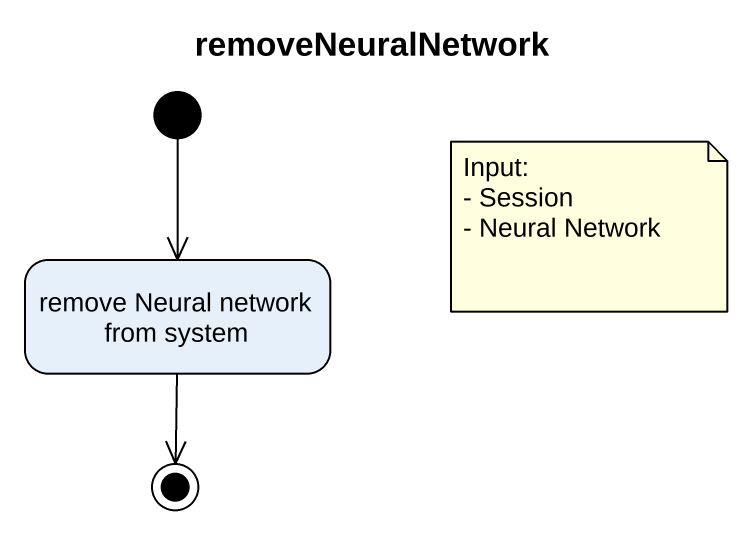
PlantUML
@startuml
title removeNeuralNetwork
hide empty description
state "remove Neural network from system" as remove_Neural_network_from
[*] --> remove_Neural_network_from
remove_Neural_network_from --> [*]
note as N1
  Input:
  - Session
  - Neural Network
end note
@enduml
